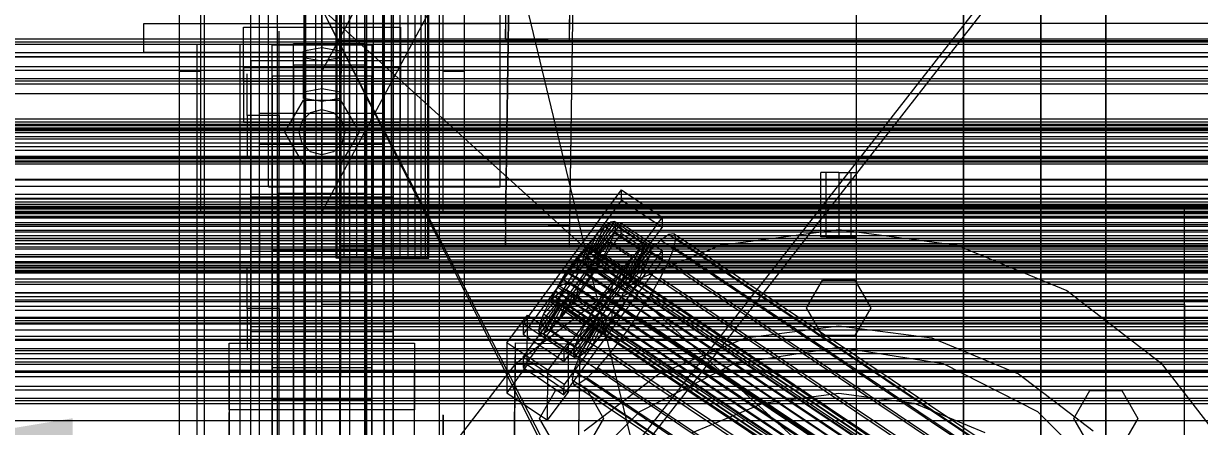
# Model space of a CAD drawing. Header units: millimetres. Extents: x -1970 to 59977, y -65068 to 6837.
# Drawn here: x -513.8 to -183.8, y -34177.3 to -34064.1 of the extents above; entities that cross this region are included whole.
import ezdxf

# ---------------------------------------------------------------- set-up
doc = ezdxf.new("R2010")
doc.units = ezdxf.units.MM
for name, color, linetype, lineweight in [('COTAS_O', 1, 'Continuous', 0), ('frontal_briquetadora', 7, 'Continuous', 0), ('frontal_C01', 7, 'Continuous', 0), ('frontal_C02', 7, 'Continuous', 0), ('frontal_C03', 7, 'Continuous', 0), ('frontal_mezcladora', 7, 'Continuous', 0), ('frontal_secador', 7, 'Continuous', 0)]:
    doc.layers.add(name, color=color, linetype=linetype, lineweight=lineweight)
doc.dimstyles.new('R19_100', dxfattribs={"dimtxt": 250, "dimasz": 150, "dimexe": 150, "dimexo": 80, "dimgap": 100, "dimtad": 1, "dimtih": 1, "dimtoh": 1, "dimdsep": 46, "dimcen": 0.09, "dimadec": 0, "dimazin": 0, "dimtfac": 1, "dimtdec": 4, "dimtofl": 0, "dimtmove": 0, "dimatfit": 3, "dimfxl": 1, "dimtolj": 1, "dimtzin": 0, "dimarcsym": 0})

# ---------------------------------------------------------------- blocks, each defined once
blk = doc.blocks.new('*D39')
at = {"layer": 'COTAS_O', "color": 0, "lineweight": -2, "transparency": 16777216}
for p, q in [((-1725, -34320), (-1725, -33550)), ((1725, -34320), (1725, -33550)), ((-1575, -33700), (1575, -33700))]:
    blk.add_line(p, q, dxfattribs=at)
at = {"layer": 'COTAS_O', "color": 0, "transparency": 16777216}
for points in [[(-1575, -33675), (-1575, -33725), (-1725, -33700)], [(1575, -33675), (1575, -33725), (1725, -33700)]]:
    blk.add_solid(points, dxfattribs=at)
at = {"layer": 'Defpoints', "color": 0, "transparency": 16777216}
for p in [(1725, -33700), (-1725, -34400), (1725, -34400)]:
    blk.add_point(p, dxfattribs=at)
blk = doc.blocks.new('*D42')
at = {"layer": 'COTAS_O', "color": 0, "lineweight": -2, "transparency": 16777216}
for p, q in [((-570, -33700), (200, -33700)), ((50, -34750), (50, -33850)), ((-570, -34900), (200, -34900))]:
    blk.add_line(p, q, dxfattribs=at)
at = {"layer": 'COTAS_O', "color": 0, "transparency": 16777216}
for points in [[(25, -33850), (75, -33850), (50, -33700)], [(25, -34750), (75, -34750), (50, -34900)]]:
    blk.add_solid(points, dxfattribs=at)
at = {"layer": 'Defpoints', "color": 0, "transparency": 16777216}
for p in [(-650, -33700), (50, -33700), (-650, -34900)]:
    blk.add_point(p, dxfattribs=at)
blk = doc.blocks.new('*D43')
at = {"layer": 'COTAS_O', "color": 0, "lineweight": -2, "transparency": 16777216}
for p, q in [((-650, -34820), (-650, -34050)), ((650, -34820), (650, -34050)), ((-500, -34200), (500, -34200))]:
    blk.add_line(p, q, dxfattribs=at)
at = {"layer": 'COTAS_O', "color": 0, "transparency": 16777216}
for points in [[(-500, -34175), (-500, -34225), (-650, -34200)], [(500, -34175), (500, -34225), (650, -34200)]]:
    blk.add_solid(points, dxfattribs=at)
at = {"layer": 'Defpoints', "color": 0, "transparency": 16777216}
for p in [(650, -34200), (-650, -34900), (650, -34900)]:
    blk.add_point(p, dxfattribs=at)

msp = doc.modelspace()

# ---------------------------------------------------------------- linework, layer by layer
at = {"layer": 'frontal_briquetadora'}
for p, q in [((-430, -34260), (-430, -33820)), ((-430, -34680), (-430, -33820)), ((-430, -33820), (-223.45, -34680)), ((-210, -34260), (-210, -33820)), ((-210, -34680), (-210, -33820)), ((-430, -34060), (-430, -34490)), ((-430, -34060), (-210, -34260)), ((-430, -34060), (-430, -34260)), ((-430, -34060), (-430, -34305)), ((-430, -34496), (-430, -34060)), ((-430, -34060), (-210, -34490)), ((-430, -34060), (-210, -34496)), ((-210, -34060), (-210, -34490)), ((-210, -34260), (-210, -34060)), ((-210, -34060), (-210, -34496)), ((-210, -34060), (-210, -34305)), ((-442, -34068.127), (-442, -34066.237)), ((-442, -34071.891), (-442, -34068.127)), ((-430, -34068.127), (-430, -34066.237)), ((-430, -34071.891), (-430, -34068.127)), ((-465, -34072.087), (-465, -34070.232)), ((-465, -34075.779), (-465, -34072.087)), ((-453, -34072.087), (-453, -34070.232)), ((-453, -34075.779), (-453, -34072.087)), ((-442, -34077.495), (-442, -34071.891)), ((-430, -34077.495), (-430, -34071.891)), ((-465, -34081.275), (-465, -34075.779)), ((-453, -34081.275), (-453, -34075.779)), ((-451, -34080.618), (-451, -34078.301)), ((-442, -34084.887), (-442, -34077.495)), ((-442, -34080.618), (-442, -34078.301)), ((-430, -34084.887), (-430, -34077.495)), ((-465, -34088.525), (-465, -34081.275)), ((-453, -34088.525), (-453, -34081.275)), ((-451, -34084.793), (-451, -34080.618)), ((-442, -34084.793), (-442, -34080.618)), ((-451, -34090), (-451, -34084.793)), ((-442, -34090), (-442, -34084.793)), ((-442, -34094.001), (-442, -34084.887)), ((-430, -34094.001), (-430, -34084.887)), ((-465, -34097.465), (-465, -34088.525)), ((-453, -34097.465), (-453, -34088.525)), ((-442, -34090), (-451, -34090)), ((-451, -34090), (-451, -34095.207)), ((-442, -34090), (-442, -34095.207)), ((-451, -34095.207), (-451, -34099.382)), ((-442, -34104.754), (-442, -34094.001)), ((-442, -34095.207), (-442, -34099.382)), ((-430, -34104.754), (-430, -34094.001)), ((-465, -34108.012), (-465, -34097.465)), ((-453, -34108.012), (-453, -34097.465)), ((-451, -34099.382), (-451, -34101.699)), ((-442, -34099.382), (-442, -34101.699)), ((-442, -34117.048), (-442, -34104.754)), ((-430, -34117.048), (-430, -34104.754)), ((-465, -34120.071), (-465, -34108.012)), ((-453, -34120.071), (-453, -34108.012)), ((-442, -34115.67), (-442, -34114.5)), ((-430, -34115.67), (-430, -34114.5)), ((-210, -34116.167), (-210, -34115)), ((-188, -34116.167), (-188, -34115)), ((-453, -34118.816), (-453, -34116.314)), ((-442, -34119.164), (-442, -34115.67)), ((-442, -34118.816), (-442, -34116.314)), ((-442, -34130.773), (-442, -34117.048)), ((-430, -34119.164), (-430, -34115.67)), ((-430, -34130.773), (-430, -34117.048)), ((-210, -34119.649), (-210, -34116.167)), ((-188, -34119.649), (-188, -34116.167)), ((-465, -34133.534), (-465, -34120.071)), ((-465, -34122.745), (-465, -34120.306)), ((-453, -34123.782), (-453, -34118.816)), ((-453, -34133.534), (-453, -34120.071)), ((-442, -34123.782), (-442, -34118.816)), ((-442, -34124.93), (-442, -34119.164)), ((-430, -34124.93), (-430, -34119.164)), ((-210, -34125.397), (-210, -34119.649)), ((-188, -34125.397), (-188, -34119.649)), ((-465, -34127.586), (-465, -34122.745)), ((-453, -34131.132), (-453, -34123.782)), ((-442, -34131.132), (-442, -34123.782)), ((-442, -34132.884), (-442, -34124.93)), ((-430, -34132.884), (-430, -34124.93)), ((-465, -34134.752), (-465, -34127.586)), ((-210, -34133.327), (-210, -34125.397)), ((-188, -34133.327), (-188, -34125.397)), ((-453, -34140.752), (-453, -34131.132)), ((-442, -34145.805), (-442, -34130.773)), ((-442, -34140.752), (-442, -34131.132)), ((-430, -34145.805), (-430, -34130.773)), ((-465, -34148.277), (-465, -34133.534)), ((-465, -34144.129), (-465, -34134.752)), ((-453, -34148.277), (-453, -34133.534)), ((-451, -34134.803), (-451, -34132.486)), ((-451, -34138.979), (-451, -34134.803)), ((-442, -34134.803), (-442, -34132.486)), ((-442, -34142.911), (-442, -34132.884)), ((-442, -34138.979), (-442, -34134.803)), ((-430, -34142.911), (-430, -34132.884)), ((-430, -34135.964), (-430, -34134.226)), ((-210, -34143.323), (-210, -34133.327)), ((-188, -34143.323), (-188, -34133.327)), ((-188, -34135.964), (-188, -34134.226)), ((-430, -34139.095), (-430, -34135.964)), ((-188, -34139.095), (-188, -34135.964)), ((-453, -34152.488), (-453, -34140.752)), ((-451, -34144.185), (-451, -34138.979)), ((-442, -34144.185), (-442, -34138.979)), ((-442, -34152.488), (-442, -34140.752)), ((-430, -34143), (-430, -34139.095)), ((-188, -34143), (-188, -34139.095)), ((-465, -34155.57), (-465, -34144.129)), ((-442, -34144.185), (-451, -34144.185)), ((-451, -34144.185), (-451, -34149.392)), ((-442, -34154.864), (-442, -34142.911)), ((-442, -34144.185), (-442, -34149.392)), ((-430, -34154.864), (-430, -34142.911)), ((-430, -34143), (-188, -34143)), ((-430, -34143), (-430, -34146.905)), ((-210, -34155.238), (-210, -34143.323)), ((-188, -34143), (-188, -34146.905)), ((-188, -34155.238), (-188, -34143.323)), ((-465, -34164.169), (-465, -34148.277)), ((-453, -34164.169), (-453, -34148.277)), ((-442, -34162.006), (-442, -34145.805)), ((-430, -34162.006), (-430, -34145.805)), ((-430, -34146.905), (-430, -34150.036)), ((-188, -34146.905), (-188, -34150.036)), ((-451, -34149.392), (-451, -34153.567)), ((-442, -34149.392), (-442, -34153.567)), ((-430, -34150.036), (-430, -34151.774)), ((-188, -34150.036), (-188, -34151.774)), ((-453, -34166.157), (-453, -34152.488)), ((-451, -34153.567), (-451, -34155.884)), ((-442, -34166.157), (-442, -34152.488)), ((-442, -34153.567), (-442, -34155.884)), ((-442, -34168.569), (-442, -34154.864)), ((-430, -34168.569), (-430, -34154.864)), ((-465, -34168.895), (-465, -34155.57)), ((-210, -34168.9), (-210, -34155.238)), ((-188, -34168.9), (-188, -34155.238)), ((-465, -34181.064), (-465, -34164.169)), ((-453, -34181.064), (-453, -34164.169)), ((-442, -34179.231), (-442, -34162.006)), ((-430, -34179.231), (-430, -34162.006)), ((-453, -34181.542), (-453, -34166.157)), ((-442, -34181.542), (-442, -34166.157)), ((-465, -34183.893), (-465, -34168.895)), ((-442, -34183.826), (-442, -34168.569)), ((-430, -34183.826), (-430, -34168.569)), ((-210, -34184.11), (-210, -34168.9)), ((-188, -34184.11), (-188, -34168.9)), ((-456, -34176.894), (-456, -34173.435)), ((-453, -34176.894), (-453, -34173.435)), ((-453, -34175.941), (-453, -34174)), ((-430, -34174.625), (-430, -34172.888)), ((-430, -34176.894), (-430, -34173.435)), ((-430, -34177.757), (-430, -34174.625)), ((-396, -34175.941), (-396, -34174)), ((-396, -34175.093), (-396, -34174.122)), ((-396, -34174.122), (-396, -34177.027)), ((-188, -34174.625), (-188, -34172.888)), ((-188, -34176.894), (-188, -34173.435)), ((-188, -34177.757), (-188, -34174.625)), ((-456, -34183.693), (-456, -34176.894)), ((-453, -34181.688), (-453, -34175.941)), ((-453, -34183.693), (-453, -34176.894)), ((-430, -34183.693), (-430, -34176.894)), ((-416, -34175.562), (-416, -34175.063)), ((-416, -34176.559), (-416, -34175.562)), ((-416, -34178.048), (-416, -34176.559)), ((-396, -34176.921), (-396, -34175)), ((-396, -34179.904), (-396, -34175.093)), ((-396, -34181.688), (-396, -34175.941)), ((-396, -34182.612), (-396, -34176.921)), ((-396, -34177.027), (-396, -34183.697)), ((-188, -34183.693), (-188, -34176.894))]:
    msp.add_line(p, q, dxfattribs=at)
at = {"layer": 'frontal_C01'}
for p, q in [((-250, -32681.31), (-250, -35586.788)), ((-250, -35591.549), (-250, -32686.07)), ((-442.5, -34114.005), (-442.5, -33472.513)), ((-417.5, -33472.513), (-417.5, -34114.005)), ((-442.5, -34139.637), (-442.5, -33498.145)), ((-417.5, -34139.637), (-417.5, -33498.145)), ((-450, -34103.007), (-450, -33737.755)), ((-410, -33737.755), (-410, -34103.007)), ((-450, -34150.635), (-450, -33785.383)), ((-410, -34150.635), (-410, -33785.383)), ((-450, -34196.782), (-450, -33831.53)), ((-410, -33831.53), (-410, -34196.782)), ((-447.5, -34122.255), (-447.5, -33846.015)), ((-412.5, -33846.015), (-412.5, -34122.255)), ((-447.5, -34131.387), (-447.5, -33855.147)), ((-412.5, -34131.387), (-412.5, -33855.147)), ((-450, -34234.884), (-450, -33869.632)), ((-410, -34234.884), (-410, -33869.632)), ((-378.512, -34120.587), (-375.644, -33927.587)), ((-357.646, -33927.83), (-360.514, -34120.83)), ((-378.512, -34126.675), (-375.644, -33933.675)), ((-360.514, -34126.918), (-357.646, -33933.918)), ((-228.298, -33961.061), (-228.298, -34257.758)), ((-228.298, -34263.476), (-228.298, -33966.78)), ((-470, -34077.596), (-470, -33974.596)), ((-464, -34077.596), (-464, -33974.596)), ((-430, -34077.596), (-375, -33974.596)), ((-430, -33974.596), (-430, -34077.596)), ((-396, -34077.596), (-396, -33974.596)), ((-390, -34077.596), (-390, -33974.596)), ((-470, -35975), (-470, -34032.596)), ((-463, -35975), (-463, -34032.596)), ((-397, -35975), (-397, -34032.596)), ((-390, -35975), (-390, -34032.596)), ((-452, -34080.407), (-452, -34065.189)), ((-452, -34065.189), (-408, -34065.189)), ((-452, -34076.619), (-452, -34065.189)), ((-408, -34065.189), (-408, -34080.407)), ((-408, -34065.189), (-408, -34076.619)), ((-438, -34075.842), (-438, -34069.754)), ((-438, -34069.754), (-418, -34069.754)), ((-438, -34213.483), (-438, -34069.754)), ((-430, -34070.972), (-435.196, -34071.885)), ((-435.196, -34071.885), (-435.196, -34073.711)), ((-435.196, -34083.315), (-435.196, -34071.885)), ((-424.804, -34071.885), (-430, -34070.972)), ((-430, -34082.402), (-430, -34070.972)), ((-424.804, -34073.711), (-424.804, -34071.885)), ((-424.804, -34083.315), (-424.804, -34071.885)), ((-418, -34069.754), (-418, -34075.842)), ((-418, -34069.754), (-418, -34213.483)), ((-435.196, -34073.711), (-430, -34074.624)), ((-435.196, -34085.142), (-435.196, -34073.711)), ((-430, -34074.624), (-424.804, -34073.711)), ((-430, -34074.624), (-430, -34086.055)), ((-424.804, -34085.142), (-424.804, -34073.711)), ((-464, -34077.596), (-470, -34077.596)), ((-408, -34076.619), (-452, -34076.619)), ((-452, -34076.619), (-452, -34091.838)), ((-418, -34075.842), (-438, -34075.842)), ((-438, -34075.842), (-438, -34219.571)), ((-418, -34219.571), (-418, -34075.842)), ((-408, -34091.838), (-408, -34076.619)), ((-390, -34077.596), (-396, -34077.596)), ((-408, -34080.407), (-452, -34080.407)), ((-452, -34080.407), (-452, -34091.838)), ((-408, -34091.838), (-408, -34080.407)), ((-435.196, -34083.315), (-430, -34082.402)), ((-435.196, -34085.142), (-435.196, -34083.315)), ((-430, -34086.055), (-435.196, -34085.142)), ((-430, -34082.402), (-424.804, -34083.315)), ((-424.804, -34085.142), (-430, -34086.055)), ((-424.804, -34083.315), (-424.804, -34085.142)), ((-452, -34091.838), (-408, -34091.838)), ((-410, -34103.007), (-450, -34103.007)), ((-450, -34103.007), (-450, -34150.635)), ((-450, -34468.259), (-450, -34103.007)), ((-410, -34150.635), (-410, -34103.007)), ((-410, -34103.007), (-410, -34468.259)), ((-417.5, -34111.86), (-442.5, -34111.86)), ((-442.5, -34111.86), (-442.5, -34141.782)), ((-442.5, -34200.872), (-442.5, -34111.86)), ((-417.5, -34141.782), (-417.5, -34111.86)), ((-417.5, -34111.86), (-417.5, -34200.872)), ((-442.5, -34139.637), (-442.5, -34114.005)), ((-442.5, -34114.005), (-417.5, -34114.005)), ((-425, -34130.602), (-425, -34115.14)), ((-425, -34115.14), (425, -34115.14)), ((-425, -34126.571), (-425, -34115.14)), ((-417.5, -34114.005), (-417.5, -34139.637)), ((-450, -34128.146), (-450, -34115.971)), ((-450, -34115.971), (450, -34115.971)), ((-450, -34149.31), (-450, -34115.971)), ((-360.514, -34120.83), (-378.512, -34120.587)), ((-378.512, -34120.587), (-378.512, -34126.675)), ((-360.514, -34126.918), (-360.514, -34120.83)), ((-412.5, -34122.255), (-447.5, -34122.255)), ((-447.5, -34122.255), (-447.5, -34131.387)), ((-412.5, -34131.387), (-412.5, -34122.255)), ((450, -34128.146), (-450, -34128.146)), ((-450, -34128.146), (-450, -34161.485)), ((-444, -34136.962), (-444, -34127.831)), ((-444, -34127.831), (-416, -34127.831)), ((-444, -34219.796), (-444, -34127.831)), ((425, -34126.571), (-425, -34126.571)), ((-425, -34126.571), (-425, -34142.033)), ((-416, -34127.831), (-416, -34136.962)), ((-416, -34127.831), (-416, -34219.796)), ((-378.512, -34126.675), (-360.514, -34126.918)), ((-447.5, -34131.387), (-412.5, -34131.387)), ((425, -34130.602), (-425, -34130.602)), ((-425, -34130.602), (-425, -34142.033)), ((-416, -34136.962), (-444, -34136.962)), ((-444, -34136.962), (-444, -34228.928)), ((-416, -34228.928), (-416, -34136.962)), ((-417.5, -34139.637), (-442.5, -34139.637)), ((-442.5, -34141.782), (-417.5, -34141.782)), ((-442.5, -34230.794), (-442.5, -34141.782)), ((-417.5, -34230.794), (-417.5, -34141.782)), ((-425, -34142.033), (425, -34142.033)), ((450, -34149.31), (-450, -34149.31)), ((-450, -34149.31), (-450, -34161.485)), ((-450, -34150.635), (-410, -34150.635)), ((-450, -34515.887), (-450, -34150.635)), ((-410, -34515.887), (-410, -34150.635)), ((-450, -34161.485), (450, -34161.485))]:
    msp.add_line(p, q, dxfattribs=at)
at = {"layer": 'frontal_C02'}
for p, q in [((-250, -32976.99), (-250, -35767.535)), ((-250, -35772.314), (-250, -32981.769)), ((-470, -35975), (-470, -33576.746)), ((-463, -35975), (-463, -33576.746)), ((-397, -35975), (-397, -33576.746)), ((-390, -35975), (-390, -33576.746)), ((-450, -34074.565), (-450, -33723.846)), ((-410, -33723.846), (-410, -34074.565)), ((-442.5, -34261.912), (-442.5, -33729.49)), ((-417.5, -33729.49), (-417.5, -34261.912)), ((-442.5, -34288.878), (-442.5, -33756.456)), ((-417.5, -34288.878), (-417.5, -33756.456)), ((-450, -34112.818), (-450, -33762.099)), ((-410, -34112.818), (-410, -33762.099)), ((-378.512, -34068.615), (-375.644, -33874.847)), ((-360.514, -34068.858), (-357.646, -33875.091)), ((-450, -34251.487), (-450, -33900.768)), ((-410, -33900.768), (-410, -34251.487)), ((-228.298, -33902.474), (-228.298, -34187.295)), ((-228.298, -34193.036), (-228.298, -33908.215)), ((-450, -34299.304), (-450, -33948.585)), ((-410, -34299.304), (-410, -33948.585)), ((-470, -34117.136), (-470, -34014.136)), ((-464, -34117.136), (-464, -34014.136)), ((-430, -34117.136), (-375, -34014.136)), ((-430, -34014.136), (-430, -34117.136)), ((-396, -34117.136), (-396, -34014.136)), ((-390, -34117.136), (-390, -34014.136)), ((-430, -34059.136), (-430, -34064.136)), ((-425, -34072.349), (-425, -34057.502)), ((-425, -34068.978), (-425, -34057.502)), ((-480, -34064.136), (-380, -34064.136)), ((-480, -34072.136), (-480, -34064.136)), ((430, -34064.136), (-430, -34064.136)), ((-380, -34072.136), (-380, -34064.136)), ((-378.512, -34062.769), (-378.512, -34068.615)), ((-360.514, -34068.858), (-360.514, -34063.013)), ((425, -34068.978), (-425, -34068.978)), ((-425, -34068.978), (-425, -34083.825)), ((-378.512, -34068.615), (-360.514, -34068.858)), ((-480, -34072.136), (-380, -34072.136)), ((-470, -34072.136), (-463, -34072.136)), ((-470, -35975), (-470, -34072.136)), ((-463, -35975), (-463, -34072.136)), ((-463, -34072.136), (-397, -34072.136)), ((-444, -34078.873), (-444, -34070.105)), ((-444, -34070.105), (-416, -34070.105)), ((-444, -34160.837), (-444, -34070.105)), ((425, -34072.349), (-425, -34072.349)), ((-425, -34072.349), (-425, -34083.825)), ((-416, -34070.105), (-416, -34078.873)), ((-416, -34070.105), (-416, -34160.837)), ((-397, -34072.136), (-390, -34072.136)), ((-397, -35975), (-397, -34072.136)), ((-390, -35975), (-390, -34072.136)), ((-410, -34074.565), (-450, -34074.565)), ((-450, -34074.565), (-450, -34112.818)), ((-450, -34425.283), (-450, -34074.565)), ((-410, -34112.818), (-410, -34074.565)), ((-410, -34074.565), (-410, -34425.283)), ((-416, -34078.873), (-444, -34078.873)), ((-444, -34078.873), (-444, -34169.604)), ((-416, -34169.604), (-416, -34078.873)), ((-440.4, -34094.636), (-435.2, -34085.629)), ((-435.2, -34085.629), (-424.8, -34085.629)), ((-425, -34083.825), (425, -34083.825)), ((-424.8, -34085.629), (-419.6, -34094.636)), ((-433.2, -34089.093), (-430, -34088.236)), ((-430, -34088.236), (-426.8, -34089.093)), ((-447.5, -34098.075), (-447.5, -34089.307)), ((-447.5, -34089.307), (-412.5, -34089.307)), ((-447.5, -34271.011), (-447.5, -34089.307)), ((-436.4, -34094.636), (-435.543, -34091.436)), ((-435.543, -34091.436), (-433.2, -34089.093)), ((-426.8, -34089.093), (-424.457, -34091.436)), ((-424.457, -34091.436), (-423.6, -34094.636)), ((-412.5, -34089.307), (-412.5, -34098.075)), ((-412.5, -34089.307), (-412.5, -34271.011)), ((-435.2, -34103.643), (-440.4, -34094.636)), ((-435.543, -34097.836), (-436.4, -34094.636)), ((-419.6, -34094.636), (-424.8, -34103.643)), ((-423.6, -34094.636), (-424.457, -34097.836)), ((-412.5, -34098.075), (-447.5, -34098.075)), ((-447.5, -34279.779), (-447.5, -34098.075)), ((-433.2, -34100.178), (-435.543, -34097.836)), ((-424.457, -34097.836), (-426.8, -34100.178)), ((-412.5, -34279.779), (-412.5, -34098.075)), ((-430, -34101.036), (-433.2, -34100.178)), ((-426.8, -34100.178), (-430, -34101.036)), ((-424.8, -34103.643), (-435.2, -34103.643)), ((-373.501, -34148.455), (-345.969, -34110.862)), ((-345.981, -34113.784), (-345.969, -34110.862)), ((-345.969, -34110.862), (-334.501, -34118.545)), ((-450, -34112.818), (-410, -34112.818)), ((-450, -34463.537), (-450, -34112.818)), ((-410, -34463.537), (-410, -34112.818)), ((-345.981, -34113.784), (-373.513, -34151.377)), ((-334.513, -34121.468), (-345.981, -34113.784)), ((-464, -34117.136), (-470, -34117.136)), ((-390, -34117.136), (-396, -34117.136)), ((-334.501, -34118.545), (-362.033, -34156.138)), ((-334.501, -34118.545), (-334.513, -34121.468)), ((-373.539, -34157.807), (-346.008, -34120.214)), ((-362.045, -34159.061), (-334.513, -34121.468)), ((-354.71, -34128.717), (-350.645, -34121.113)), ((-353.892, -34128.142), (-348.918, -34119.898)), ((-353.378, -34128.072), (-347.835, -34119.751)), ((-353.205, -34128.513), (-347.47, -34120.681)), ((-350.645, -34121.113), (-352.899, -34123.312)), ((-348.918, -34119.898), (-350.645, -34121.113)), ((-350.645, -34121.113), (-340.816, -34127.699)), ((-347.835, -34119.751), (-348.918, -34119.898)), ((-348.918, -34119.898), (-339.088, -34126.484)), ((-347.847, -34122.625), (-347.47, -34120.681)), ((-347.835, -34119.751), (-338.005, -34126.337)), ((-347.47, -34120.681), (-347.835, -34119.751)), ((-347.47, -34120.681), (-337.64, -34127.267)), ((-346.02, -34123.137), (-346.008, -34120.214)), ((-346.008, -34120.214), (-334.539, -34127.898)), ((-346.02, -34123.137), (-373.551, -34160.73)), ((-355.777, -34129.759), (-352.899, -34123.312)), ((-352.899, -34123.312), (-355.525, -34126.346)), ((-353.384, -34129.434), (-347.847, -34122.625)), ((-352.899, -34123.312), (-343.069, -34129.898)), ((-348.941, -34125.451), (-347.847, -34122.625)), ((-347.847, -34122.625), (-338.017, -34129.211)), ((-334.551, -34130.82), (-346.02, -34123.137)), ((-334.938, -34125.027), (-337.95, -34127.967)), ((-332.629, -34123.403), (-334.938, -34125.027)), ((-334.938, -34125.027), (-150.629, -34248.511)), ((-331.181, -34123.206), (-332.629, -34123.403)), ((-332.629, -34123.403), (-148.32, -34246.887)), ((-331.197, -34127.049), (-330.692, -34124.45)), ((-330.692, -34124.45), (-331.181, -34123.206)), ((-331.181, -34123.206), (-146.872, -34246.69)), ((-330.692, -34124.45), (-146.383, -34247.934)), ((-334.539, -34127.898), (-362.071, -34165.491)), ((-355.525, -34126.346), (-358.345, -34130.008)), ((-356.348, -34127.62), (-357.415, -34128.661)), ((-357.021, -34131.196), (-355.525, -34126.346)), ((-355.53, -34127.044), (-356.348, -34127.62)), ((-356.348, -34127.62), (-142.549, -34270.861)), ((-355.541, -34129.675), (-355.022, -34128.336)), ((-355.017, -34126.974), (-355.53, -34127.044)), ((-355.53, -34127.044), (-141.731, -34270.286)), ((-355.525, -34126.346), (-345.695, -34132.932)), ((-355.022, -34128.336), (-354.844, -34127.415)), ((-355.022, -34128.336), (-141.224, -34271.577)), ((-354.844, -34127.415), (-355.017, -34126.974)), ((-355.017, -34126.974), (-141.218, -34270.216)), ((-354.844, -34127.415), (-141.045, -34270.657)), ((-354.71, -34128.717), (-353.892, -34128.142)), ((-353.902, -34130.772), (-348.941, -34125.451)), ((-353.892, -34128.142), (-353.378, -34128.072)), ((-344.062, -34134.728), (-353.892, -34128.142)), ((-353.205, -34128.513), (-353.384, -34129.434)), ((-343.549, -34134.658), (-353.378, -34128.072)), ((-353.378, -34128.072), (-353.205, -34128.513)), ((-343.376, -34135.099), (-353.205, -34128.513)), ((-350.678, -34128.966), (-348.941, -34125.451)), ((-348.941, -34125.451), (-339.111, -34132.037)), ((-340.816, -34127.699), (-344.88, -34135.303)), ((-339.088, -34126.484), (-344.062, -34134.728)), ((-338.005, -34126.337), (-343.549, -34134.658)), ((-337.64, -34127.267), (-343.376, -34135.099)), ((-343.069, -34129.898), (-340.816, -34127.699)), ((-337.95, -34127.967), (-341.461, -34132.023)), ((-340.816, -34127.699), (-339.088, -34126.484)), ((-339.088, -34126.484), (-338.005, -34126.337)), ((-337.64, -34127.267), (-338.017, -34129.211)), ((-338.005, -34126.337), (-337.64, -34127.267)), ((-337.95, -34127.967), (-153.641, -34251.451)), ((-334.539, -34127.898), (-334.551, -34130.82)), ((-332.659, -34130.826), (-331.197, -34127.049)), ((-331.197, -34127.049), (-146.887, -34250.533)), ((-362.083, -34168.413), (-334.551, -34130.82)), ((-359.995, -34131.833), (-361.332, -34133.747)), ((-358.345, -34130.008), (-361.166, -34134.049)), ((-358.659, -34130.099), (-359.995, -34131.833)), ((-146.196, -34275.075), (-359.995, -34131.833)), ((-357.415, -34128.661), (-358.659, -34130.099)), ((-358.659, -34130.099), (-144.861, -34273.34)), ((-358.345, -34130.008), (-358.357, -34132.931)), ((-358.357, -34132.931), (-357.021, -34131.196)), ((-348.515, -34136.594), (-358.345, -34130.008)), ((-357.434, -34133.217), (-356.363, -34131.34)), ((-357.415, -34128.661), (-143.617, -34271.903)), ((-357.021, -34131.196), (-355.777, -34129.759)), ((-347.191, -34137.782), (-357.021, -34131.196)), ((-356.363, -34131.34), (-355.541, -34129.675)), ((-356.363, -34131.34), (-142.565, -34274.581)), ((-355.777, -34129.759), (-354.71, -34128.717)), ((-345.947, -34136.345), (-355.777, -34129.759)), ((-355.541, -34129.675), (-141.742, -34272.916)), ((-354.725, -34132.437), (-350.678, -34128.966)), ((-353.902, -34130.772), (-354.725, -34132.437)), ((-344.88, -34135.303), (-354.71, -34128.717)), ((-353.384, -34129.434), (-353.902, -34130.772)), ((-344.073, -34137.358), (-353.902, -34130.772)), ((-343.554, -34136.02), (-353.384, -34129.434)), ((-352.938, -34132.93), (-350.678, -34128.966)), ((-350.678, -34128.966), (-340.848, -34135.552)), ((-343.069, -34129.898), (-345.947, -34136.345)), ((-345.695, -34132.932), (-343.069, -34129.898)), ((-338.017, -34129.211), (-343.554, -34136.02)), ((-338.017, -34129.211), (-339.111, -34132.037)), ((-334.981, -34135.525), (-332.659, -34130.826)), ((-332.659, -34130.826), (-148.35, -34254.31)), ((-361.166, -34134.049), (-363.797, -34138.193)), ((-361.332, -34133.747), (-362.578, -34135.71)), ((-361.332, -34133.747), (-147.533, -34276.989)), ((-359.693, -34134.845), (-361.166, -34134.049)), ((-361.166, -34134.049), (-351.336, -34140.635)), ((-360.939, -34136.808), (-359.693, -34134.845)), ((-360.017, -34137.094), (-358.68, -34135.18)), ((-359.693, -34134.845), (-358.357, -34132.931)), ((-349.863, -34141.431), (-359.693, -34134.845)), ((-358.68, -34135.18), (-357.434, -34133.217)), ((-358.68, -34135.18), (-144.881, -34278.422)), ((-358.357, -34132.931), (-348.527, -34139.517)), ((-357.434, -34133.217), (-143.635, -34276.459)), ((-355.796, -34134.315), (-357.042, -34136.278)), ((-354.725, -34132.437), (-355.796, -34134.315)), ((-355.796, -34134.315), (-352.938, -34132.93)), ((-345.966, -34140.901), (-355.796, -34134.315)), ((-355.569, -34137.074), (-352.938, -34132.93)), ((-344.895, -34139.023), (-354.725, -34132.437)), ((-352.938, -34132.93), (-343.108, -34139.516)), ((-348.515, -34136.594), (-345.695, -34132.932)), ((-345.695, -34132.932), (-347.191, -34137.782)), ((-341.461, -34132.023), (-345.231, -34136.919)), ((-344.062, -34134.728), (-344.88, -34135.303)), ((-339.111, -34132.037), (-344.073, -34137.358)), ((-343.549, -34134.658), (-344.062, -34134.728)), ((-343.554, -34136.02), (-343.376, -34135.099)), ((-343.376, -34135.099), (-343.549, -34134.658)), ((-341.461, -34132.023), (-157.152, -34255.507)), ((-339.111, -34132.037), (-340.848, -34135.552)), ((-363.797, -34138.193), (-366.057, -34142.157)), ((-363.648, -34137.588), (-364.471, -34139.253)), ((-360.939, -34136.808), (-363.797, -34138.193)), ((-363.797, -34138.193), (-353.967, -34144.778)), ((-362.578, -34135.71), (-363.648, -34137.588)), ((-363.648, -34137.588), (-149.85, -34280.829)), ((-362.578, -34135.71), (-148.779, -34278.952)), ((-362.01, -34138.686), (-360.939, -34136.808)), ((-361.352, -34138.829), (-360.017, -34137.094)), ((-351.109, -34143.394), (-360.939, -34136.808)), ((-360.017, -34137.094), (-146.218, -34280.336)), ((-358.378, -34138.192), (-359.714, -34139.927)), ((-358.39, -34141.114), (-355.569, -34137.074)), ((-358.378, -34138.192), (-358.39, -34141.114)), ((-357.042, -34136.278), (-358.378, -34138.192)), ((-348.548, -34144.778), (-358.378, -34138.192)), ((-357.042, -34136.278), (-355.569, -34137.074)), ((-347.212, -34142.864), (-357.042, -34136.278)), ((-355.569, -34137.074), (-345.739, -34143.66)), ((-351.336, -34140.635), (-348.515, -34136.594)), ((-345.231, -34136.919), (-349.002, -34142.321)), ((-348.527, -34139.517), (-348.515, -34136.594)), ((-347.191, -34137.782), (-348.527, -34139.517)), ((-345.947, -34136.345), (-347.191, -34137.782)), ((-344.88, -34135.303), (-345.947, -34136.345)), ((-160.922, -34260.403), (-345.231, -34136.919)), ((-340.848, -34135.552), (-344.895, -34139.023)), ((-344.895, -34139.023), (-344.073, -34137.358)), ((-344.073, -34137.358), (-343.554, -34136.02)), ((-340.848, -34135.552), (-343.108, -34139.516)), ((-338.003, -34140.825), (-334.981, -34135.525)), ((-334.981, -34135.525), (-150.672, -34259.009)), ((-363.351, -34141.689), (-368.888, -34148.498)), ((-362.833, -34140.351), (-367.794, -34145.672)), ((-362.01, -34138.686), (-366.057, -34142.157)), ((-364.989, -34140.591), (-365.168, -34141.512)), ((-365.168, -34141.512), (-364.995, -34141.953)), ((-365.168, -34141.512), (-151.369, -34284.754)), ((-364.471, -34139.253), (-364.989, -34140.591)), ((-364.989, -34140.591), (-151.191, -34283.833)), ((-364.482, -34141.883), (-363.664, -34141.308)), ((-364.471, -34139.253), (-150.672, -34282.494)), ((-360.958, -34141.364), (-363.836, -34147.811)), ((-363.664, -34141.308), (-362.596, -34140.266)), ((-363.664, -34141.308), (-149.865, -34284.549)), ((-363.53, -34142.61), (-363.351, -34141.689)), ((-363.351, -34141.689), (-362.833, -34140.351)), ((-353.521, -34148.275), (-363.351, -34141.689)), ((-362.833, -34140.351), (-362.01, -34138.686)), ((-353.003, -34146.936), (-362.833, -34140.351)), ((-362.596, -34140.266), (-361.352, -34138.829)), ((-362.596, -34140.266), (-148.798, -34283.508)), ((-360.958, -34141.364), (-362.025, -34142.406)), ((-352.18, -34145.271), (-362.01, -34138.686)), ((-361.352, -34138.829), (-147.554, -34282.07)), ((-359.714, -34139.927), (-361.21, -34144.777)), ((-361.21, -34144.777), (-358.39, -34141.114)), ((-359.714, -34139.927), (-360.958, -34141.364)), ((-351.128, -34147.95), (-360.958, -34141.364)), ((-349.884, -34146.512), (-359.714, -34139.927)), ((-358.39, -34141.114), (-348.56, -34147.7)), ((-353.967, -34144.778), (-351.336, -34140.635)), ((-351.336, -34140.635), (-349.863, -34141.431)), ((-349.863, -34141.431), (-351.109, -34143.394)), ((-348.527, -34139.517), (-349.863, -34141.431)), ((-347.212, -34142.864), (-345.966, -34140.901)), ((-345.966, -34140.901), (-344.895, -34139.023)), ((-343.108, -34139.516), (-345.966, -34140.901)), ((-343.108, -34139.516), (-345.739, -34143.66)), ((-341.52, -34146.364), (-338.003, -34140.825)), ((-338.003, -34140.825), (-153.694, -34264.309)), ((-363.53, -34142.61), (-369.265, -34150.442)), ((-363.357, -34143.051), (-368.9, -34151.372)), ((-362.843, -34142.981), (-367.817, -34151.225)), ((-366.057, -34142.157), (-367.794, -34145.672)), ((-362.025, -34142.406), (-366.09, -34150.01)), ((-366.057, -34142.157), (-356.228, -34148.743)), ((-364.995, -34141.953), (-364.482, -34141.883)), ((-364.995, -34141.953), (-151.196, -34285.194)), ((-364.482, -34141.883), (-150.683, -34285.125)), ((-363.836, -34147.811), (-361.21, -34144.777)), ((-363.357, -34143.051), (-363.53, -34142.61)), ((-353.7, -34149.196), (-363.53, -34142.61)), ((-362.843, -34142.981), (-363.357, -34143.051)), ((-353.527, -34149.637), (-363.357, -34143.051)), ((-362.025, -34142.406), (-362.843, -34142.981)), ((-353.014, -34149.567), (-362.843, -34142.981)), ((-352.196, -34148.991), (-362.025, -34142.406)), ((-361.21, -34144.777), (-351.38, -34151.362)), ((-356.228, -34148.743), (-353.967, -34144.778)), ((-353.967, -34144.778), (-351.109, -34143.394)), ((-349.002, -34142.321), (-352.519, -34147.86)), ((-351.109, -34143.394), (-352.18, -34145.271)), ((-349.884, -34146.512), (-348.548, -34144.778)), ((-349.002, -34142.321), (-164.693, -34265.805)), ((-345.739, -34143.66), (-348.56, -34147.7)), ((-348.56, -34147.7), (-348.548, -34144.778)), ((-348.548, -34144.778), (-347.212, -34142.864)), ((-345.739, -34143.66), (-347.212, -34142.864)), ((-378.086, -34153.843), (-372.35, -34146.012)), ((-372.408, -34160.04), (-372.35, -34146.012)), ((-372.35, -34146.012), (-360.882, -34153.695)), ((-367.794, -34145.672), (-368.888, -34148.498)), ((-367.794, -34145.672), (-357.964, -34152.258)), ((-366.09, -34150.01), (-363.836, -34147.811)), ((-363.836, -34147.811), (-354.006, -34154.397)), ((-359.058, -34155.083), (-353.521, -34148.275)), ((-357.964, -34152.258), (-353.003, -34146.936)), ((-356.228, -34148.743), (-352.18, -34145.271)), ((-352.519, -34147.86), (-355.541, -34153.16)), ((-354.006, -34154.397), (-351.128, -34147.95)), ((-353.521, -34148.275), (-353.7, -34149.196)), ((-353.003, -34146.936), (-353.521, -34148.275)), ((-352.18, -34145.271), (-353.003, -34146.936)), ((-352.519, -34147.86), (-168.21, -34271.344)), ((-352.196, -34148.991), (-351.128, -34147.95)), ((-351.38, -34151.362), (-349.884, -34146.512)), ((-348.56, -34147.7), (-351.38, -34151.362)), ((-351.128, -34147.95), (-349.884, -34146.512)), ((-345.291, -34151.766), (-341.52, -34146.364)), ((-341.52, -34146.364), (-157.211, -34269.848)), ((-373.501, -34148.455), (-373.513, -34151.377)), ((-373.513, -34151.377), (-362.045, -34159.061)), ((-362.033, -34156.138), (-373.501, -34148.455)), ((-368.888, -34148.498), (-369.265, -34150.442)), ((-369.265, -34150.442), (-368.9, -34151.372)), ((-369.265, -34150.442), (-359.436, -34157.028)), ((-368.9, -34151.372), (-367.817, -34151.225)), ((-368.9, -34151.372), (-359.07, -34157.958)), ((-368.888, -34148.498), (-359.058, -34155.083)), ((-367.817, -34151.225), (-366.09, -34150.01)), ((-367.817, -34151.225), (-357.987, -34157.811)), ((-366.09, -34150.01), (-356.26, -34156.596)), ((-359.436, -34157.028), (-353.7, -34149.196)), ((-359.07, -34157.958), (-353.527, -34149.637)), ((-357.987, -34157.811), (-353.014, -34149.567)), ((-357.964, -34152.258), (-356.228, -34148.743)), ((-356.26, -34156.596), (-352.196, -34148.991)), ((-351.38, -34151.362), (-354.006, -34154.397)), ((-353.7, -34149.196), (-353.527, -34149.637)), ((-353.527, -34149.637), (-353.014, -34149.567)), ((-353.014, -34149.567), (-352.196, -34148.991)), ((-456, -34172.66), (-456, -34153.955)), ((-456, -34153.955), (-404, -34153.955)), ((-456, -34161.606), (-456, -34153.955)), ((-404, -34153.955), (-404, -34172.66)), ((-404, -34153.955), (-404, -34161.606)), ((-378.512, -34347.59), (-375.644, -34153.823)), ((-378.086, -34153.843), (-378.143, -34167.872)), ((-366.618, -34161.527), (-378.086, -34153.843)), ((-375.644, -34159.669), (-375.644, -34153.823)), ((-375.644, -34153.823), (-357.646, -34154.067)), ((-360.882, -34153.695), (-366.618, -34161.527)), ((-360.882, -34153.695), (-360.939, -34167.724)), ((-357.646, -34154.067), (-360.514, -34347.834)), ((-359.058, -34155.083), (-357.964, -34152.258)), ((-355.541, -34153.16), (-357.863, -34157.859)), ((-357.646, -34154.067), (-357.646, -34159.912)), ((-354.006, -34154.397), (-356.26, -34156.596)), ((-355.541, -34153.16), (-171.232, -34276.644)), ((-349.061, -34156.662), (-345.291, -34151.766)), ((-345.291, -34151.766), (-160.982, -34275.25)), ((-373.539, -34157.807), (-373.551, -34160.73)), ((-362.071, -34165.491), (-373.539, -34157.807)), ((-362.045, -34159.061), (-362.033, -34156.138)), ((-359.436, -34157.028), (-359.058, -34155.083)), ((-359.07, -34157.958), (-359.436, -34157.028)), ((-357.863, -34157.859), (-359.326, -34161.636)), ((-357.987, -34157.811), (-359.07, -34157.958)), ((-356.26, -34156.596), (-357.987, -34157.811)), ((-357.863, -34157.859), (-173.554, -34281.342)), ((-352.572, -34160.718), (-349.061, -34156.662)), ((-349.061, -34156.662), (-164.752, -34280.146)), ((-416, -34160.837), (-444, -34160.837)), ((-444, -34160.837), (-444, -34169.604)), ((-416, -34169.604), (-416, -34160.837)), ((-378.512, -34353.436), (-375.644, -34159.669)), ((-372.408, -34160.04), (-378.143, -34167.872)), ((-357.646, -34159.912), (-375.644, -34159.669)), ((-373.551, -34160.73), (-362.083, -34168.413)), ((-360.939, -34167.724), (-372.408, -34160.04)), ((-366.675, -34175.556), (-366.618, -34161.527)), ((-360.514, -34353.679), (-357.646, -34159.912)), ((-355.584, -34163.658), (-352.572, -34160.718)), ((-352.572, -34160.718), (-168.263, -34284.202)), ((-404, -34161.606), (-456, -34161.606)), ((-456, -34161.606), (-456, -34180.311)), ((-404, -34180.311), (-404, -34161.606)), ((-359.326, -34161.636), (-359.83, -34164.235)), ((-359.83, -34164.235), (-359.341, -34165.479)), ((-359.83, -34164.235), (-175.521, -34287.719)), ((-359.326, -34161.636), (-175.016, -34285.12)), ((-357.893, -34165.282), (-355.584, -34163.658)), ((-355.584, -34163.658), (-171.275, -34287.142)), ((-378.143, -34167.872), (-366.675, -34175.556)), ((-366.675, -34175.556), (-360.939, -34167.724)), ((-362.083, -34168.413), (-362.071, -34165.491)), ((-359.341, -34165.479), (-357.893, -34165.282)), ((-359.341, -34165.479), (-175.032, -34288.963)), ((-357.893, -34165.282), (-173.584, -34288.766)), ((-444, -34169.604), (-416, -34169.604)), ((-404, -34172.66), (-456, -34172.66)), ((-456, -34172.66), (-456, -34180.311)), ((-404, -34180.311), (-404, -34172.66))]:
    msp.add_line(p, q, dxfattribs=at)
at = {"layer": 'frontal_C03'}
for p, q in [((1250, -34068.516), (-1250, -34068.516)), ((1250, -34069.398), (-1250, -34069.398)), ((1250, -34070.051), (-1250, -34070.051)), ((1250, -34072.358), (-1250, -34072.358)), ((-1250, -34073.416), (1250, -34073.416)), ((1250, -34076.268), (-1250, -34076.268)), ((1250, -34077.325), (-1250, -34077.325)), ((1250, -34079.633), (-1250, -34079.633)), ((1250, -34080.286), (-1250, -34080.286)), ((1250, -34081.167), (-1250, -34081.167)), ((1250, -34090.974), (-1250, -34090.974)), ((1250, -34091.855), (-1250, -34091.855)), ((1250, -34092.509), (-1250, -34092.509)), ((-1250, -34092.816), (1250, -34092.816)), ((-1250, -34093.614), (1250, -34093.614)), ((-1250, -34094.198), (1250, -34094.198)), ((1250, -34094.816), (-1250, -34094.816)), ((-1250, -34095.873), (1250, -34095.873)), ((-1250, -34096.536), (1250, -34096.536)), ((-1250, -34097.665), (1250, -34097.665)), ((1250, -34098.726), (-1250, -34098.726)), ((1250, -34099.783), (-1250, -34099.783)), ((-1250, -34101.385), (1250, -34101.385)), ((1250, -34102.09), (-1250, -34102.09)), ((1250, -34102.744), (-1250, -34102.744)), ((-1250, -34102.981), (1250, -34102.981)), ((1250, -34103.625), (-1250, -34103.625)), ((-1250, -34107.828), (1250, -34107.828)), ((-1250, -34109.784), (1250, -34109.784)), ((1250, -34113.431), (-1250, -34113.431)), ((1250, -34114.313), (-1250, -34114.313)), ((1250, -34114.966), (-1250, -34114.966)), ((-1268, -34115.802), (1268, -34115.802)), ((-1268, -34116.026), (1268, -34116.026)), ((-1268, -34116.191), (1268, -34116.191)), ((-1268, -34116.848), (1268, -34116.848)), ((-1268, -34117.166), (1268, -34117.166)), ((-1268, -34118.212), (1268, -34118.212)), ((-1268, -34118.661), (1268, -34118.661)), ((-1250, -34115.429), (1250, -34115.429)), ((1250, -34117.274), (-1250, -34117.274)), ((1250, -34117.61), (-1250, -34117.61)), ((-1250, -34118.331), (1250, -34118.331)), ((-1268, -34120.024), (1268, -34120.024)), ((-1268, -34120.574), (1268, -34120.574)), ((1250, -34121.183), (-1250, -34121.183)), ((-1268, -34122.162), (1268, -34122.162)), ((1268, -34122.775), (-1268, -34122.775)), ((-1268, -34124.479), (1268, -34124.479)), ((-1268, -34125.114), (1268, -34125.114)), ((1250, -34122.24), (-1250, -34122.24)), ((-1250, -34123.667), (1250, -34123.667)), ((1250, -34124.548), (-1250, -34124.548)), ((1250, -34125.201), (-1250, -34125.201)), ((-1268, -34126.817), (1268, -34126.817)), ((-1268, -34127.431), (1268, -34127.431)), ((-1250, -34125.925), (1250, -34125.925)), ((1250, -34126.083), (-1250, -34126.083)), ((-1268, -34129.018), (1268, -34129.018)), ((-1268, -34129.568), (1268, -34129.568)), ((-1268, -34130.932), (1268, -34130.932)), ((-1268, -34131.381), (1268, -34131.381)), ((-1268, -34132.427), (1268, -34132.427)), ((-1268, -34132.744), (1268, -34132.744)), ((-1268, -34133.402), (1268, -34133.402)), ((-1268, -34133.566), (1268, -34133.566)), ((-1268, -34133.791), (1268, -34133.791)), ((-1250, -34131.983), (1250, -34131.983)), ((-1250, -34134.164), (1250, -34134.164)), ((1250, -34135.889), (-1250, -34135.889)), ((1250, -34136.77), (-1250, -34136.77)), ((1250, -34137.424), (-1250, -34137.424)), ((1250, -34139.731), (-1250, -34139.731)), ((-1250, -34139.809), (1250, -34139.809)), ((-1250, -34140.789), (1250, -34140.789)), ((-1250, -34141.764), (1250, -34141.764)), ((1250, -34143.641), (-1250, -34143.641)), ((1250, -34144.698), (-1250, -34144.698)), ((-1250, -34146.611), (1250, -34146.611)), ((1250, -34147.006), (-1250, -34147.006)), ((1250, -34147.659), (-1250, -34147.659)), ((-1250, -34148.208), (1250, -34148.208)), ((1250, -34148.54), (-1250, -34148.54)), ((-1500, -34152.753), (1500, -34152.753)), ((-1250, -34151.927), (1250, -34151.927)), ((-1250, -34153.056), (1250, -34153.056)), ((-1250, -34155.394), (1250, -34155.394)), ((-1250, -34155.979), (1250, -34155.979)), ((-1250, -34156.776), (1250, -34156.776)), ((1250, -34158.347), (-1250, -34158.347)), ((1250, -34159.228), (-1250, -34159.228)), ((1250, -34159.882), (-1250, -34159.882)), ((1500, -34161.736), (-1500, -34161.736)), ((1250, -34162.189), (-1250, -34162.189)), ((-1250, -34163.246), (1250, -34163.246)), ((1250, -34166.098), (-1250, -34166.098)), ((1250, -34167.156), (-1250, -34167.156)), ((1250, -34169.463), (-1250, -34169.463)), ((1250, -34170.117), (-1250, -34170.117)), ((1250, -34170.998), (-1250, -34170.998)), ((-1500, -34175.611), (1500, -34175.611))]:
    msp.add_line(p, q, dxfattribs=at)
at = {"layer": 'frontal_mezcladora'}
for p, q in [((-280, -34450), (-280, -34020)), ((-288.536, -34106), (-290, -34106)), ((-290, -34124), (-290, -34106)), ((-285, -34106), (-288.536, -34106)), ((-288.536, -34124), (-288.536, -34106)), ((-285, -34106), (-281.464, -34106)), ((-285, -34106), (-285, -34124)), ((-281.464, -34106), (-280, -34106)), ((-281.464, -34124), (-281.464, -34106)), ((-280, -34124), (-280, -34106)), ((-318.129, -34126.361), (-285, -34122)), ((-285, -34122), (-251.871, -34126.361)), ((-288.536, -34124), (-290, -34124)), ((-288.536, -34124), (-285, -34124)), ((-285, -34124), (-281.464, -34124)), ((-281.464, -34124), (-280, -34124)), ((-349, -34139.149), (-318.129, -34126.361)), ((-251.871, -34126.361), (-221, -34139.149)), ((-294, -34144), (-289.5, -34136.206)), ((-289.5, -34136.206), (-280.5, -34136.206)), ((-280.5, -34136.206), (-276, -34144)), ((-375.51, -34159.49), (-349, -34139.149)), ((-221, -34139.149), (-194.49, -34159.49)), ((-289.5, -34151.794), (-294, -34144)), ((-276, -34144), (-280.5, -34151.794)), ((-311.141, -34152.441), (-285, -34149)), ((-285, -34149), (-258.859, -34152.441)), ((-335.5, -34162.531), (-311.141, -34152.441)), ((-314.357, -34159.65), (-285, -34155)), ((-280.5, -34151.794), (-289.5, -34151.794)), ((-285, -34155), (-255.643, -34159.65)), ((-258.859, -34152.441), (-234.5, -34162.531)), ((-395.851, -34186), (-375.51, -34159.49)), ((-340.84, -34173.143), (-314.357, -34159.65)), ((-255.643, -34159.65), (-229.16, -34173.143)), ((-194.49, -34159.49), (-174.149, -34186)), ((-356.418, -34178.582), (-335.5, -34162.531)), ((-234.5, -34162.531), (-213.582, -34178.582)), ((-368.953, -34175.047), (-364.453, -34167.252)), ((-364.453, -34167.252), (-355.453, -34167.252)), ((-355.453, -34167.252), (-350.953, -34175.047)), ((-306.223, -34170.794), (-285, -34168)), ((-285, -34168), (-263.777, -34170.794)), ((-219.047, -34175.047), (-214.547, -34167.252)), ((-214.547, -34167.252), (-205.547, -34167.252)), ((-205.547, -34167.252), (-201.047, -34175.047)), ((-326, -34178.986), (-306.223, -34170.794)), ((-263.777, -34170.794), (-244, -34178.986)), ((-361.857, -34194.16), (-340.84, -34173.143)), ((-229.16, -34173.143), (-208.143, -34194.16)), ((-364.453, -34182.841), (-368.953, -34175.047)), ((-350.953, -34175.047), (-355.453, -34182.841)), ((-214.547, -34182.841), (-219.047, -34175.047)), ((-201.047, -34175.047), (-205.547, -34182.841))]:
    msp.add_line(p, q, dxfattribs=at)
at = {"layer": 'frontal_secador'}
for p, q in [((413, -33215), (-431.48, -34297.08)), ((-433.02, -33225.78), (-435, -34283)), ((-433.02, -33225.78), (-431.48, -34297.08)), ((407, -33225), (-422.12, -34288.52)), ((-434.78, -33232.82), (-435, -34283)), ((-423.38, -33233.82), (-425, -34277)), ((-423.38, -33233.82), (-422.12, -34288.52)), ((-435, -34283), (-435, -33237)), ((-424.82, -33239.58), (-425, -34277)), ((-425, -34277), (-425, -33243)), ((-426, -34130), (-426, -34015)), ((-425.75, -34130), (-425.75, -34015)), ((-425.01, -34130), (-425.01, -34015)), ((-423.809, -34130), (-423.809, -34015)), ((-422.192, -34130), (-422.192, -34015)), ((-420.222, -34130), (-420.222, -34015)), ((-417.975, -34130), (-417.975, -34015)), ((-415.536, -34130), (-415.536, -34015)), ((-413, -34015), (-413, -34130)), ((-410.464, -34130), (-410.464, -34015)), ((-408.025, -34130), (-408.025, -34015)), ((-405.778, -34130), (-405.778, -34015)), ((-403.808, -34130), (-403.808, -34015)), ((-402.191, -34130), (-402.191, -34015)), ((-400.99, -34130), (-400.99, -34015)), ((-400.25, -34130), (-400.25, -34015)), ((-400, -34130), (-400, -34015)), ((-445, -34110), (-445, -34040)), ((-380, -34110), (-380, -34040)), ((-1360, -34073.5), (1360, -34073.5)), ((-1250, -34073.5), (1250, -34073.5)), ((1360, -34083.853), (-1360, -34083.853)), ((1360, -34093.5), (-1360, -34093.5)), ((1250, -34094.076), (-1250, -34094.076)), ((1360, -34101.784), (-1360, -34101.784)), ((1360, -34108.141), (-1360, -34108.141)), ((-445, -34110), (-380, -34110)), ((1360, -34112.137), (-1360, -34112.137)), ((1360, -34113.5), (-1360, -34113.5)), ((1250, -34113.25), (-1250, -34113.25)), ((1250, -34129.715), (-1250, -34129.715)), ((-425.75, -34130), (-426, -34130)), ((-425.01, -34130), (-425.75, -34130)), ((-423.809, -34130), (-425.01, -34130)), ((-422.192, -34130), (-423.809, -34130)), ((-420.222, -34130), (-422.192, -34130)), ((-417.975, -34130), (-420.222, -34130)), ((-415.536, -34130), (-417.975, -34130)), ((-415.536, -34130), (-413, -34130)), ((-413, -34130), (-410.464, -34130)), ((-410.464, -34130), (-408.025, -34130)), ((-408.025, -34130), (-405.778, -34130)), ((-405.778, -34130), (-403.808, -34130)), ((-403.808, -34130), (-402.191, -34130)), ((-402.191, -34130), (-400.99, -34130)), ((-400.99, -34130), (-400.25, -34130)), ((-400.25, -34130), (-400, -34130)), ((1250, -34142.349), (-1250, -34142.349)), ((1250, -34150.291), (-1250, -34150.291)), ((1250, -34153), (-1250, -34153))]:
    msp.add_line(p, q, dxfattribs=at)

# ---------------------------------------------------------------- dimensions: what is measured, and where the dimension line sits
at = {"layer": 'COTAS_O'}
for p1, p2, distance, picture, middle in [((-1725, -34400), (1725, -34400), 700, '*D39', (0, -33700)), ((-650, -34900), (-650, -33700), -700, '*D42', (50, -34300)), ((-650, -34900), (650, -34900), 700, '*D43', (0, -34200))]:
    dim = msp.add_aligned_dim(p1=p1, p2=p2, distance=distance, text='<> O', dimstyle='R19_100', dxfattribs=at)
    dim.commit()
    dim.dimension.update_dxf_attribs({"geometry": picture, "text_midpoint": middle})

doc.saveas('drawing.dxf')
